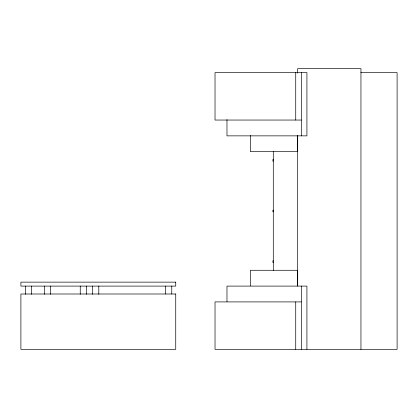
<?xml version="1.0" encoding="UTF-8"?>
<svg xmlns="http://www.w3.org/2000/svg" width="418" height="418" viewBox="0 0 418 418"><rect width="100%" height="100%" fill="white"/><g stroke="black" fill="none" stroke-linecap="round" stroke-linejoin="round"><path stroke-width="0.63" d="M360.849 72.601L397.1 72.601L397.1 349.354L215.024 349.354L215.024 301.911L301.326 301.911M301.326 120.044L215.024 120.044L215.024 72.601L306.922 72.601L306.922 135.86L226.979 135.86L226.979 119.553M297.778 151.671L250.419 151.671L250.419 135.469M273.294 159.582L272.897 159.582L272.897 161.16L273.294 161.16M273.294 210.186L272.897 210.186L272.897 211.769L273.294 211.769M273.294 260.79L272.897 260.79L272.897 262.373L273.294 262.373M297.778 270.279L250.419 270.279L250.419 285.834M360.953 349.354L360.953 68.646L297.653 68.646L297.653 73.218M306.922 349.354L306.922 286.095L226.979 286.095L226.979 301.744M301.326 72.601L301.326 135.86M301.326 286.095L301.326 349.354M297.71 135.469L297.71 151.671M297.71 270.279L297.71 285.834M297.653 135.887L297.653 286.032M295.73 72.601L295.73 120.044M295.73 301.911L295.73 349.354M273.294 151.582L273.294 270.373M171.761 286.095L171.761 294M165.439 286.095L165.439 294M98.8 286.095L98.8 294.319M92.472 286.095L92.472 294.319M86.573 286.095L86.573 294.319M80.251 286.095L80.251 294.319M50.63 286.095L50.63 294.319M44.303 286.095L44.303 294.319M31.653 286.095L31.653 294.319M25.326 286.095L25.326 294.319M175.738 282.14L20.9 282.14L20.9 286.095L175.738 286.095L175.738 282.14M175.738 294L20.9 294L20.9 349.354L175.738 349.354L175.738 294"/></g></svg>
